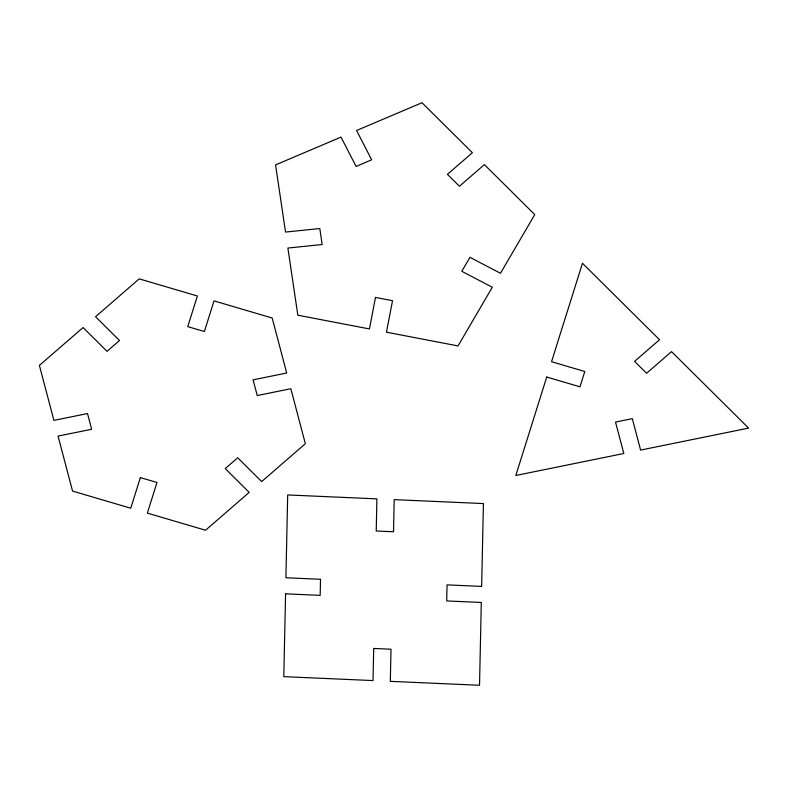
<?xml version="1.0" encoding="UTF-8"?>
<svg xmlns="http://www.w3.org/2000/svg" width="788" height="788" viewBox="0 0 788 788"><rect width="100%" height="100%" fill="white"/><g stroke="black" fill="none" stroke-linecap="round" stroke-linejoin="round"><path stroke-width="1.18" d="M285.571 593.827L283.798 676.646L373.019 680.576L373.699 648.455L391.006 649.223L390.316 681.344L479.528 685.274L481.301 602.456L446.707 600.929L447.042 584.873L481.645 586.4L483.418 503.571L394.207 499.641L393.517 531.762L376.221 530.994L376.9 498.873L287.689 494.943L285.916 577.762L320.519 579.288L320.174 595.354L285.571 593.827M375.502 297.44L369.414 328.931L297.834 315.2L287.886 248.043L322.174 244.526L319.8 228.54L285.522 232.056L275.573 164.899L341.007 137.112L356.097 166.426L371.67 159.816L356.58 130.503L422.004 102.726L472.396 152.714L447.446 174.345L459.434 186.244L484.384 164.603L534.766 214.602L500.478 273.278L469.963 257.331L461.798 271.299L492.323 287.246L458.025 345.922L386.445 332.191L392.542 300.711L375.502 297.44M140.363 477.587L130.739 508.221L72.565 491.091L58.056 436.099L91.654 429.263L87.507 413.552L53.909 420.388L39.4 365.405L83.065 327.542L107.05 351.33L119.52 340.514L95.545 316.727L139.21 278.863L197.384 295.993L187.761 326.626L204.387 331.521L214.011 300.888L272.185 318.017L286.694 373.01L253.096 379.846L257.243 395.556L290.841 388.72L305.35 443.703L261.685 481.566L237.7 457.769L225.23 468.584L249.205 492.382L205.54 530.235L147.366 513.106L156.979 482.483L140.363 477.587M546.734 377.028L515.815 475.479L623.81 453.504L615.517 422.082L632.321 418.664L640.605 450.086L748.6 428.101L671.524 351.625L646.574 373.266L634.586 361.367L659.536 339.736L582.46 263.261L551.541 361.712L584.785 371.503L579.978 386.819L546.734 377.028"/></g></svg>
